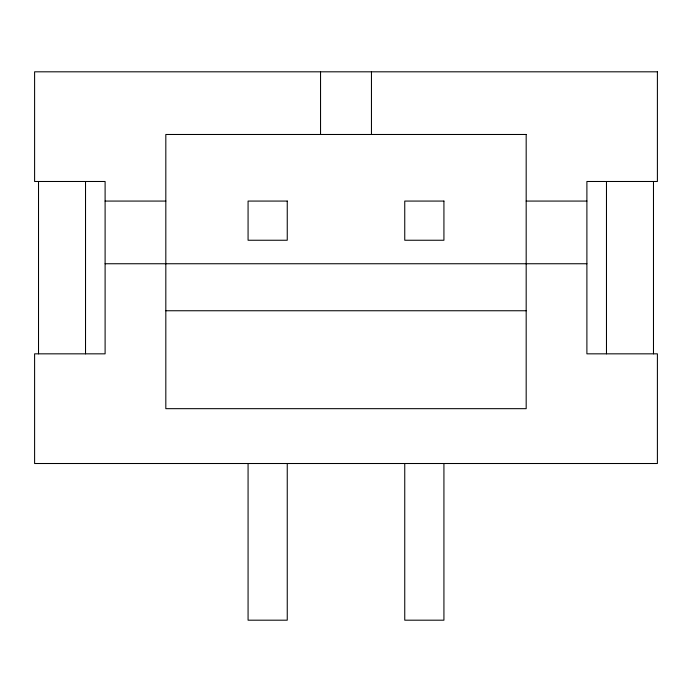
<?xml version="1.0" encoding="UTF-8"?>
<svg xmlns="http://www.w3.org/2000/svg" width="692" height="692" viewBox="0 0 692 692"><rect width="100%" height="100%" fill="white"/><g stroke="black" fill="none" stroke-linecap="round" stroke-linejoin="round"><path stroke-width="1.04" d="M105.106 201.069L165.82 201.069M526.179 201.069L586.894 201.069M105.106 263.747L586.894 263.747M165.82 310.751L526.179 310.751M653.482 181.486L653.482 353.837M606.477 181.486L606.477 353.837M443.927 463.51L443.927 620.188L404.751 620.188L404.751 463.51M371.457 71.812L371.457 134.482M320.543 71.812L320.543 134.482M287.249 463.51L287.249 620.188L248.073 620.188L248.073 463.51M85.523 181.486L85.523 353.837M38.518 181.486L38.518 353.837M657.4 71.812L34.6 71.812L34.6 181.486L105.106 181.486L105.106 353.837L34.6 353.837L34.6 463.51L657.4 463.51L657.4 353.837L586.894 353.837L586.894 181.486L657.4 181.486L657.4 71.812M526.179 134.482L165.82 134.482L165.82 408.669L526.179 408.669L526.179 134.482M287.249 201.069L248.073 201.069L248.073 240.245L287.249 240.245L287.249 201.069M443.927 201.069L404.751 201.069L404.751 240.245L443.927 240.245L443.927 201.069"/></g></svg>
